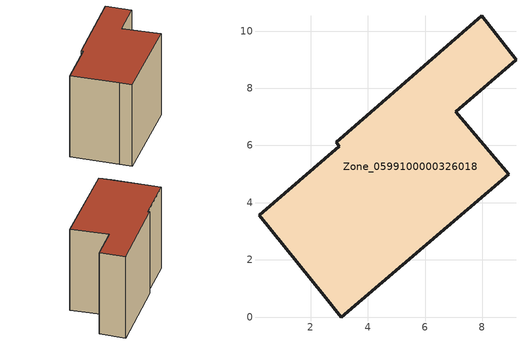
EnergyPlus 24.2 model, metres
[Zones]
Zone_0599100000326018
 floor ground (C_G): 9.18,8.99 7.07,7.18 8.93,5 3.07,0 2.46,0.76 0.2,3.56 3,5.97 2.89,6.1 7.99,10.53 z0
 wall outside (C_F): 9.18,8.99 7.99,10.53 2.89,6.1 3,5.97 0.2,3.56 2.46,0.76 3.07,0 8.93,5 7.07,7.18 9.18,8.99 z0:6.48
 roof outside (C_R): 7.07,7.18 9.18,8.99 7.99,10.53 2.89,6.1 3,5.97 0.2,3.56 2.46,0.76 3.07,0 8.93,5 z6.48
[BUILDING]
Pand.0599100000326018: North Axis=0; Terrain=City; Loads Convergence Tolerance Value=0.04; Temperature Convergence Tolerance Value=0.4; Solar Distribution=FullExterior; Maximum Number of Warmup Days=25; Minimum Number of Warmup Days=1
[Site:Location]
Rotterdam.The.Hague.AP_ZH_NLD Design_Conditions: Latitude=51.96; Longitude=4.45; Time Zone=1; Elevation=-4.5
[SITE:GROUNDTEMPERATURE:BUILDINGSURFACE]
18, 18, 18, 18, 18, 18, 18, 18, 18, 18, 18, 18
[MATERIAL] Thermal Absorptance=0.9; Solar Absorptance=0.7; Visible Absorptance=0.7
Name | Roughness | Thickness | Conductivity | Density | Specific Heat
G.TC.1946 | MediumSmooth | 0.15 | 1 | 540 | 1210
F.TC.1946 | Rough | 0.3 | 0.857143 | 1920 | 840
R.TC.1946 | MediumRough | 0.2 | 0.909091 | 1500 | 1000
[CONSTRUCTION]
C_G: G.TC.1946
C_F: F.TC.1946
C_R: R.TC.1946
[ZONE]
Zone_0599100000326018: Type=1; Multiplier=1; Ceiling Height=Autocalculate; Volume=Autocalculate; Floor Area=autocalculate; Part of Total Floor Area=Yes
[ZONEINFILTRATION:DESIGNFLOWRATE]
Infil_Zone_0599100000326018: Zone or ZoneList or Space or SpaceList=Zone_0599100000326018; Schedule=AlwaysOn; Design Flow Rate Calculation Method=Flow/Area; Flow Rate per Floor Area=0.003; Constant Term Coefficient=1; Temperature Term Coefficient=0; Velocity Term Coefficient=0; Velocity Squared Term Coefficient=0
[HVACTEMPLATE:ZONE:IDEALLOADSAIRSYSTEM]
Zone_0599100000326018: Maximum Heating Supply Air Temperature=50; Minimum Cooling Supply Air Temperature=13; Maximum Heating Supply Air Humidity Ratio=0.0156; Minimum Cooling Supply Air Humidity Ratio=0.0077; Heating Limit=NoLimit; Cooling Limit=NoLimit; Dehumidification Control Type=ConstantSensibleHeatRatio; Cooling Sensible Heat Ratio=0.7; Dehumidification Setpoint=60; Humidification Control Type=None; Humidification Setpoint=30; Outdoor Air Method=None; Outdoor Air Flow Rate per Person=0.00944; Outdoor Air Flow Rate per Zone Floor Area=0; Outdoor Air Flow Rate per Zone=0; Demand Controlled Ventilation Type=None; Outdoor Air Economizer Type=NoEconomizer; Heat Recovery Type=None; Sensible Heat Recovery Effectiveness=0.7; Latent Heat Recovery Effectiveness=0.65
[ZONECONTROL:THERMOSTAT]
ThermostatControl_Zone_0599100000326018: Zone or ZoneList=Zone_0599100000326018; Control Type Schedule=DualSetpointControlType; Control 1=Thermostat_Zone_0599100000326018; Temperature Difference Between Cutout And Setpoint=0
[THERMOSTATSETPOINT:DUALSETPOINT]
Thermostat_Zone_0599100000326018: Heating Setpoint Temperature Schedule=HeatingSetpoint_Zone_0599100000326018; Cooling Setpoint Temperature Schedule=CoolingSetpoint_Zone_0599100000326018
[SCHEDULE:COMPACT]
HeatingSetpoint_Zone_0599100000326018: Through: 12/31, For: AllDays, Until: 24:00, 21
CoolingSetpoint_Zone_0599100000326018: Through: 12/31, For: AllDays, Until: 24:00, 24
DualSetpointControlType: Through: 12/31, For: AllDays, Until: 24:00, 4
AlwaysOn: Through: 12/31, For: AllDays, Until: 24:00, 1
